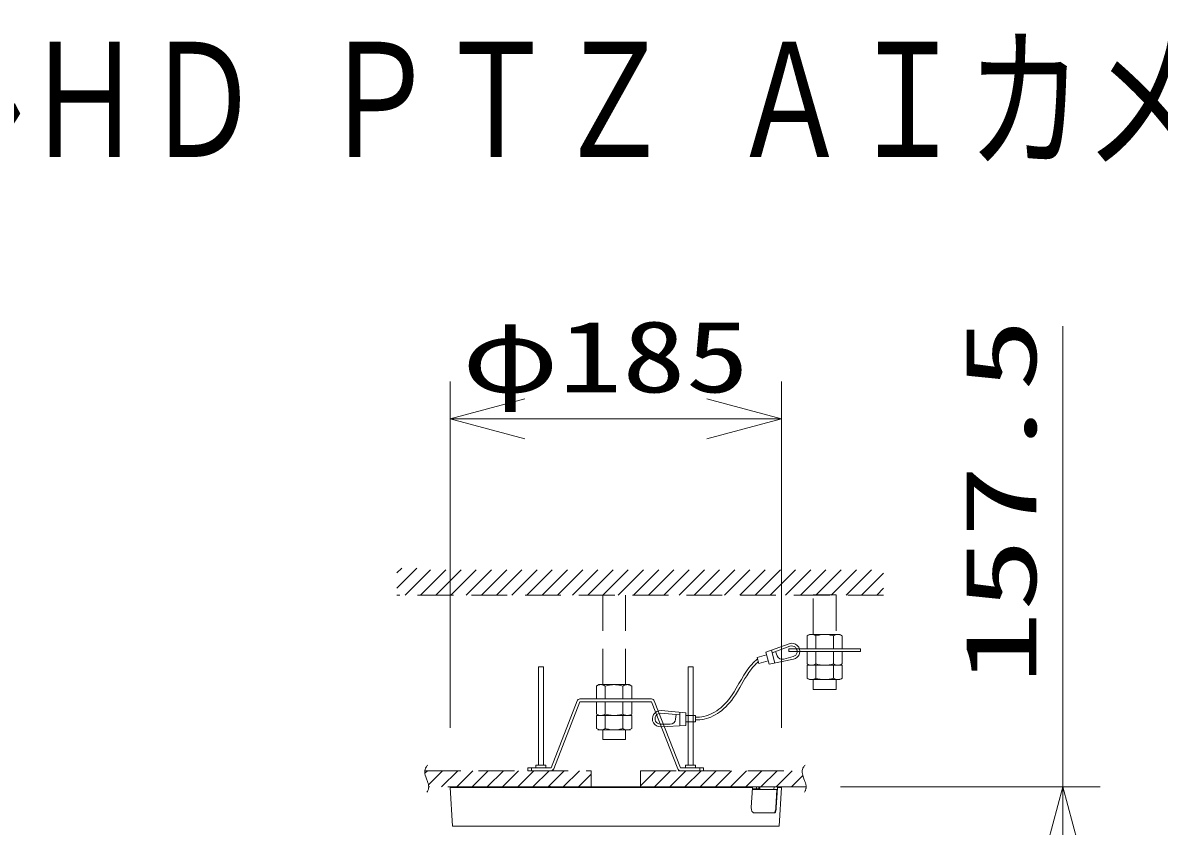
# Model space of a CAD drawing. Units: millimetres on the paper. Extents: x -62 to 65, y -59 to 59.
# Drawn here: x -19.86 to 18.2, y 32.39 to 59.29 of the extents above; entities that cross this region are included whole.
import ezdxf
from ezdxf.enums import TextEntityAlignment as Align

# ---------------------------------------------------------------- set-up
doc = ezdxf.new("R2010")
doc.units = ezdxf.units.MM
doc.linetypes.add('DASHED1', pattern=[1.8, 1.2, -0.6])
doc.layers.add('0-0_MOJI1', color=7, linetype='Continuous')
for name, color, linetype, lineweight in [('0-1_GAIKEI', 7, 'Continuous', 9), ('0-2_SUNPO', 7, 'Continuous', 9), ('0-3_0', 7, 'Continuous', 9)]:
    doc.layers.add(name, color=color, linetype=linetype, lineweight=lineweight)
doc.styles.add('ＭＳ ゴシック', font='')
doc.styles.get('ＭＳ ゴシック').set_extended_font_data('MS Gothic')

# ---------------------------------------------------------------- blocks, each defined once
blk = doc.blocks.new('_Open30')
at = {"layer": '0-3_0'}
blk.add_line((0, 0), (-1, 0), dxfattribs=at)
blk.add_lwpolyline([(-1, 0.2679), (0, 0), (-1, -0.2679)], dxfattribs=at)

msp = doc.modelspace()

# ---------------------------------------------------------------- linework, layer by layer
at = {"layer": '0-1_GAIKEI', "color": 134, "linetype": 'DASHED1'}
for p, q in [((-7.326, 40.364), (-6.655, 41.035)), ((-7.326, 40.873), (-7.164, 41.035)), ((-7.046, 40.135), (-6.146, 41.035)), ((-6.536, 40.135), (-5.636, 41.035)), ((-6.027, 40.135), (-5.127, 41.035)), ((-5.518, 40.135), (-4.618, 41.035)), ((-5.009, 40.135), (-4.109, 41.035)), ((-4.5, 40.135), (-3.6, 41.035)), ((-3.991, 40.135), (-3.091, 41.035)), ((-3.482, 40.135), (-2.582, 41.035)), ((-2.973, 40.135), (-2.073, 41.035)), ((-2.463, 40.135), (-1.563, 41.035)), ((-1.954, 40.135), (-1.054, 41.035)), ((-1.445, 40.135), (-0.545, 41.035)), ((-0.936, 40.135), (-0.036, 41.035)), ((-0.427, 40.135), (0.473, 41.035)), ((0.082, 40.135), (0.982, 41.035)), ((0.591, 40.135), (1.491, 41.035)), ((1.1, 40.135), (2, 41.035)), ((1.609, 40.135), (2.509, 41.035)), ((2.119, 40.135), (3.019, 41.035)), ((2.628, 40.135), (3.528, 41.035)), ((3.137, 40.135), (4.037, 41.035)), ((3.646, 40.135), (4.546, 41.035)), ((4.155, 40.135), (5.055, 41.035)), ((4.664, 40.135), (5.564, 41.035)), ((5.173, 40.135), (6.073, 41.035)), ((5.682, 40.135), (6.582, 41.035)), ((6.191, 40.135), (7.091, 41.035)), ((6.701, 40.135), (7.601, 41.035)), ((7.21, 40.135), (8.11, 41.035)), ((7.719, 40.135), (8.619, 41.035)), ((8.228, 40.135), (8.966, 40.872)), ((8.737, 40.135), (8.966, 40.363)), ((8.966, 40.135), (-7.326, 40.135)), ((-0.437, 40.135), (-0.437, 37.135)), ((0.328, 37.135), (0.328, 40.135)), ((6.613, 38.816), (6.613, 40.136)), ((7.378, 40.136), (6.613, 40.136)), ((7.378, 40.136), (7.378, 38.816)), ((6.485, 38.816), (6.407, 38.77)), ((6.407, 38.336), (6.407, 38.77)), ((6.701, 38.336), (6.701, 38.77)), ((7.29, 38.336), (7.29, 38.77)), ((7.584, 38.336), (7.584, 38.77)), ((6.407, 38.336), (7.584, 38.336)), ((6.407, 38.24), (6.407, 37.829)), ((6.701, 38.24), (6.701, 37.829)), ((7.29, 38.24), (7.29, 37.829)), ((7.584, 38.24), (7.584, 37.829)), ((6.485, 37.784), (6.407, 37.829)), ((6.407, 37.784), (6.407, 37.349)), ((6.407, 37.784), (7.584, 37.784)), ((6.701, 37.784), (6.701, 37.349)), ((7.29, 37.784), (7.29, 37.349)), ((7.505, 37.784), (7.584, 37.829)), ((7.584, 37.784), (7.584, 37.349)), ((6.485, 37.304), (6.407, 37.349)), ((6.613, 37.304), (6.613, 36.976)), ((-0.565, 37.135), (-0.644, 37.089)), ((-0.644, 36.655), (-0.644, 37.089)), ((0.455, 37.135), (-0.565, 37.135)), ((-0.349, 36.655), (-0.349, 37.089)), ((0.24, 36.655), (0.24, 37.089)), ((0.455, 37.135), (0.534, 37.089)), ((0.534, 36.655), (0.534, 37.089)), ((0.534, 36.655), (-0.644, 36.655)), ((-0.644, 36.559), (-0.644, 36.148)), ((-0.349, 36.559), (-0.349, 36.148)), ((0.24, 36.559), (0.24, 36.148)), ((0.534, 36.559), (0.534, 36.148)), ((-0.565, 36.103), (-0.644, 36.148)), ((-0.644, 36.103), (-0.644, 35.668)), ((0.534, 36.103), (-0.644, 36.103)), ((-0.349, 36.103), (-0.349, 35.668)), ((0.24, 36.103), (0.24, 35.668)), ((0.455, 36.103), (0.534, 36.148)), ((0.534, 36.103), (0.534, 35.668)), ((-0.565, 35.623), (-0.644, 35.668)), ((-0.156, 35.623), (-0.598, 35.623)), ((0.489, 35.623), (0.047, 35.623)), ((0.328, 35.623), (0.328, 35.294)), ((0.455, 35.623), (0.534, 35.668)), ((-6.391, 34.255), (-0.827, 34.255)), ((-6.391, 34.171), (-6.307, 34.255)), ((-6.27, 33.783), (-5.798, 34.255)), ((-5.829, 33.715), (-5.289, 34.255)), ((-5.32, 33.715), (-4.78, 34.255)), ((-4.811, 33.715), (-4.271, 34.255)), ((-4.301, 33.715), (-3.761, 34.255)), ((-3.792, 33.715), (-3.252, 34.255)), ((-3.283, 33.715), (-2.743, 34.255)), ((-2.774, 33.715), (-2.234, 34.255)), ((-2.265, 33.715), (-1.725, 34.255)), ((-1.756, 33.715), (-1.216, 34.255)), ((-0.827, 33.715), (-0.827, 34.255)), ((0.827, 34.255), (6.245, 34.255)), ((0.827, 34.255), (0.827, 33.715)), ((0.827, 33.752), (1.33, 34.255)), ((1.299, 33.715), (1.839, 34.255)), ((1.808, 33.715), (2.348, 34.255)), ((2.317, 33.715), (2.857, 34.255)), ((2.826, 33.715), (3.366, 34.255)), ((3.335, 33.715), (3.875, 34.255)), ((3.844, 33.715), (4.384, 34.255)), ((4.354, 33.715), (4.894, 34.255)), ((4.863, 33.715), (5.403, 34.255)), ((5.372, 33.715), (5.912, 34.255)), ((-1.247, 33.715), (-0.827, 34.134)), ((5.881, 33.715), (6.262, 34.096)), ((-0.827, 33.715), (-6.263, 33.715)), ((6.374, 33.715), (0.827, 33.715)), ((1.353, 33.715), (1.376, 33.715))]:
    msp.add_line(p, q, dxfattribs=at)
at = {"layer": '0-1_GAIKEI', "color": 4}
for p, q in [((5.803, 38.505), (5.023, 38.224)), ((5.023, 38.224), (5.133, 37.815)), ((5.21, 38.292), (5.327, 37.856)), ((5.834, 38.42), (5.234, 38.205)), ((5.408, 38.102), (5.353, 38.247)), ((5.631, 37.989), (5.944, 38.078)), ((8.195, 38.336), (5.795, 38.336)), ((5.795, 38.24), (5.795, 38.336)), ((5.795, 38.24), (8.195, 38.24)), ((8.195, 38.336), (8.195, 38.24)), ((-2.588, 37.735), (-2.588, 34.435)), ((-2.422, 37.735), (-2.588, 37.735)), ((-2.422, 34.435), (-2.422, 37.735)), ((2.588, 37.735), (2.422, 37.735)), ((2.422, 37.735), (2.422, 34.435)), ((2.588, 34.435), (2.588, 37.735)), ((5.133, 37.815), (5.95, 37.987)), ((-1.289, 36.594), (-2.166, 34.351)), ((-2.076, 34.316), (-1.2, 36.559)), ((1.2, 36.655), (-1.2, 36.655)), ((-1.2, 36.559), (1.2, 36.559)), ((1.2, 36.559), (2.076, 34.316)), ((2.166, 34.351), (1.289, 36.594)), ((1.511, 36.175), (2.147, 36.122)), ((1.519, 36.265), (2.345, 36.196)), ((2.147, 36.213), (2.147, 35.761)), ((2.345, 36.196), (2.345, 35.772)), ((1.819, 35.811), (1.494, 35.816)), ((2.345, 35.772), (1.511, 35.726)), ((2.006, 35.978), (2.021, 36.133)), ((-2.94, 34.351), (-2.94, 34.255)), ((-2.94, 34.351), (-2.82, 34.351)), ((-2.94, 34.255), (-2.1, 34.255)), ((-2.166, 34.351), (-2.82, 34.351)), ((-2.82, 34.351), (-2.82, 34.255)), ((-2.671, 34.351), (-2.671, 34.435)), ((-2.339, 34.435), (-2.671, 34.435)), ((-2.339, 34.351), (-2.339, 34.435)), ((-2.1, 34.255), (-2.1, 34.281)), ((2.82, 34.351), (2.166, 34.351)), ((2.339, 34.351), (2.339, 34.435)), ((2.671, 34.351), (2.671, 34.435)), ((2.94, 34.351), (2.82, 34.351)), ((2.94, 34.255), (2.82, 34.255)), ((2.94, 34.255), (2.94, 34.351)), ((5.068, 33.625), (4.574, 33.625)), ((4.575, 33.643), (4.83, 33.643)), ((4.71, 33.715), (4.71, 33.643)), ((4.791, 33.715), (4.791, 33.643)), ((4.821, 33.715), (4.821, 33.643)), ((4.83, 33.715), (4.83, 33.643)), ((5.395, 33.625), (5.068, 33.625)), ((5.298, 33.625), (5.303, 33.715)), ((5.36, 33.025), (5.395, 33.625)), ((5.377, 33.025), (5.415, 33.685)), ((5.415, 33.685), (5.415, 33.688)), ((4.627, 32.844), (4.631, 32.844)), ((5.041, 32.844), (4.631, 32.844)), ((5.041, 32.844), (5.325, 32.844)), ((5.308, 32.845), (5.325, 32.844)), ((5.36, 33.025), (5.377, 33.025)), ((5.47, 32.395), (-5.47, 32.395))]:
    msp.add_line(p, q, dxfattribs=at)
at = {"layer": '0-1_GAIKEI'}
for p, q in [((0, 33.688), (-5.548, 33.688)), ((-5.47, 32.395), (-5.548, 33.688)), ((-5.524, 33.715), (0, 33.715)), ((0, 33.715), (4.555, 33.715)), ((4.577, 33.688), (0, 33.688)), ((4.555, 33.715), (4.821, 33.715)), ((4.83, 33.715), (4.821, 33.715)), ((4.83, 33.715), (5.303, 33.715)), ((5.303, 33.715), (5.524, 33.715)), ((5.548, 33.688), (5.415, 33.688)), ((5.47, 32.395), (5.548, 33.688))]:
    msp.add_line(p, q, dxfattribs=at)
at = {"layer": '0-1_GAIKEI', "color": 134, "linetype": 'DASHED1'}
for points in [[(6.407, 38.77), (6.442, 38.789), (6.477, 38.803), (6.503, 38.81), (6.528, 38.814), (6.554, 38.816), (6.579, 38.814), (6.605, 38.81), (6.631, 38.803), (6.666, 38.789), (6.701, 38.77)], [(6.485, 38.816), (7.505, 38.816), (7.584, 38.77)], [(6.701, 38.77), (6.772, 38.789), (6.807, 38.796), (6.842, 38.803), (6.893, 38.81), (6.945, 38.814), (6.995, 38.816), (7.046, 38.814), (7.098, 38.81), (7.149, 38.803), (7.184, 38.796), (7.219, 38.789), (7.29, 38.77)], [(7.29, 38.77), (7.325, 38.789), (7.36, 38.803), (7.386, 38.81), (7.412, 38.814), (7.437, 38.816), (7.443, 38.816), (7.472, 38.813), (7.501, 38.807), (7.531, 38.797), (7.558, 38.785), (7.584, 38.77)], [(6.407, 37.829), (6.442, 37.811), (6.477, 37.797), (6.503, 37.79), (6.528, 37.785), (6.554, 37.784), (6.579, 37.785), (6.605, 37.79), (6.631, 37.797), (6.666, 37.811), (6.701, 37.829)], [(6.701, 37.829), (6.772, 37.811), (6.807, 37.803), (6.842, 37.797), (6.893, 37.79), (6.945, 37.785), (6.995, 37.784), (7.046, 37.785), (7.098, 37.79), (7.149, 37.797), (7.184, 37.803), (7.219, 37.811), (7.29, 37.829)], [(7.29, 37.829), (7.325, 37.811), (7.36, 37.797), (7.386, 37.79), (7.412, 37.785), (7.437, 37.784), (7.443, 37.784), (7.472, 37.787), (7.501, 37.793), (7.531, 37.803), (7.558, 37.815), (7.584, 37.829)], [(6.407, 37.349), (6.442, 37.331), (6.477, 37.317), (6.503, 37.31), (6.528, 37.305), (6.554, 37.304), (6.579, 37.305), (6.605, 37.31), (6.631, 37.317), (6.666, 37.331), (6.701, 37.349)], [(6.485, 37.304), (7.505, 37.304), (7.584, 37.349)], [(7.378, 37.304), (7.378, 36.976), (6.613, 36.976)], [(6.701, 37.349), (6.772, 37.331), (6.807, 37.323), (6.842, 37.317), (6.893, 37.31), (6.945, 37.305), (6.995, 37.304), (7.046, 37.305), (7.098, 37.31), (7.149, 37.317), (7.184, 37.323), (7.219, 37.331), (7.29, 37.349)], [(7.29, 37.349), (7.325, 37.331), (7.36, 37.317), (7.386, 37.31), (7.412, 37.305), (7.437, 37.304), (7.443, 37.304), (7.472, 37.307), (7.501, 37.313), (7.531, 37.323), (7.558, 37.335), (7.584, 37.349)], [(-0.349, 37.089), (-0.384, 37.108), (-0.42, 37.122), (-0.445, 37.129), (-0.471, 37.133), (-0.496, 37.135), (-0.502, 37.135), (-0.531, 37.132), (-0.561, 37.125), (-0.59, 37.115), (-0.617, 37.103), (-0.644, 37.089)], [(0.24, 37.089), (0.169, 37.108), (0.134, 37.115), (0.099, 37.122), (0.047, 37.129), (-0.004, 37.133), (-0.055, 37.135), (-0.106, 37.133), (-0.157, 37.129), (-0.208, 37.122), (-0.243, 37.115), (-0.278, 37.108), (-0.349, 37.089)], [(0.534, 37.089), (0.499, 37.108), (0.464, 37.122), (0.438, 37.129), (0.413, 37.133), (0.387, 37.135), (0.362, 37.133), (0.336, 37.129), (0.31, 37.122), (0.275, 37.108), (0.24, 37.089)], [(-0.349, 36.148), (-0.384, 36.13), (-0.42, 36.116), (-0.445, 36.108), (-0.471, 36.104), (-0.496, 36.103), (-0.502, 36.103), (-0.531, 36.105), (-0.561, 36.112), (-0.59, 36.122), (-0.617, 36.134), (-0.644, 36.148)], [(0.24, 36.148), (0.169, 36.13), (0.134, 36.122), (0.099, 36.116), (0.047, 36.108), (-0.004, 36.104), (-0.055, 36.103), (-0.106, 36.104), (-0.157, 36.108), (-0.208, 36.116), (-0.243, 36.122), (-0.278, 36.13), (-0.349, 36.148)], [(0.534, 36.148), (0.499, 36.13), (0.464, 36.116), (0.438, 36.108), (0.413, 36.104), (0.387, 36.103), (0.362, 36.104), (0.336, 36.108), (0.31, 36.116), (0.275, 36.13), (0.24, 36.148)], [(-0.349, 35.668), (-0.384, 35.65), (-0.42, 35.636), (-0.445, 35.628), (-0.471, 35.624), (-0.496, 35.623), (-0.502, 35.623), (-0.531, 35.625), (-0.561, 35.632), (-0.59, 35.642), (-0.617, 35.654), (-0.644, 35.668)], [(-0.437, 35.623), (-0.437, 35.294), (0.328, 35.294)], [(0.24, 35.668), (0.169, 35.65), (0.134, 35.642), (0.099, 35.636), (0.047, 35.628), (-0.004, 35.624), (-0.055, 35.623), (-0.106, 35.624), (-0.157, 35.628), (-0.208, 35.636), (-0.243, 35.642), (-0.278, 35.65), (-0.349, 35.668)], [(0.534, 35.668), (0.499, 35.65), (0.464, 35.636), (0.438, 35.628), (0.413, 35.624), (0.387, 35.623), (0.362, 35.624), (0.336, 35.628), (0.31, 35.636), (0.275, 35.65), (0.24, 35.668)], [(-6.295, 34.443), (-6.311, 34.424), (-6.326, 34.406), (-6.339, 34.388), (-6.35, 34.37), (-6.369, 34.335), (-6.382, 34.3), (-6.39, 34.264), (-6.394, 34.228), (-6.393, 34.19), (-6.388, 34.149), (-6.377, 34.103), (-6.36, 34.051), (-6.335, 33.983), (-6.301, 33.896), (-6.286, 33.852), (-6.274, 33.808), (-6.269, 33.783), (-6.266, 33.758), (-6.264, 33.736), (-6.263, 33.714), (-6.264, 33.694), (-6.266, 33.673), (-6.269, 33.654), (-6.274, 33.635), (-6.279, 33.616), (-6.286, 33.597), (-6.294, 33.578), (-6.304, 33.559), (-6.321, 33.531)], [(6.342, 34.443), (6.326, 34.424), (6.311, 34.406), (6.298, 34.388), (6.287, 34.37), (6.268, 34.335), (6.255, 34.3), (6.247, 34.264), (6.243, 34.228), (6.244, 34.19), (6.249, 34.149), (6.26, 34.103), (6.276, 34.051), (6.302, 33.983), (6.336, 33.896), (6.351, 33.852), (6.363, 33.808), (6.368, 33.783), (6.371, 33.758), (6.373, 33.736), (6.374, 33.714), (6.373, 33.694), (6.371, 33.673), (6.368, 33.654), (6.363, 33.635), (6.358, 33.616), (6.351, 33.597), (6.342, 33.578), (6.333, 33.559), (6.316, 33.531)]]:
    msp.add_lwpolyline(points, dxfattribs=at)
at = {"layer": '0-1_GAIKEI', "color": 4}
for points in [[(5.048, 38.131), (4.738, 38.048), (4.792, 37.848), (5.102, 37.931)], [(2.666, 35.953), (2.741, 35.952), (2.816, 35.957), (2.891, 35.966), (2.965, 35.981), (3.039, 36), (3.114, 36.023), (3.187, 36.052), (3.261, 36.086), (3.334, 36.125), (3.407, 36.169), (3.479, 36.218), (3.551, 36.272), (3.621, 36.332), (3.691, 36.396), (3.758, 36.466), (3.824, 36.54), (3.887, 36.618), (3.948, 36.703), (4.011, 36.796), (4.078, 36.904), (4.155, 37.036), (4.268, 37.236), (4.326, 37.336), (4.385, 37.434), (4.42, 37.489), (4.457, 37.542), (4.488, 37.587), (4.521, 37.632), (4.552, 37.67), (4.583, 37.709), (4.614, 37.743), (4.645, 37.777), (4.676, 37.808), (4.707, 37.839), (4.738, 37.867), (4.77, 37.895), (4.778, 37.901)], [(2.667, 36.043), (2.739, 36.043), (2.81, 36.048), (2.882, 36.057), (2.954, 36.071), (3.025, 36.09), (3.096, 36.114), (3.168, 36.142), (3.239, 36.176), (3.31, 36.215), (3.38, 36.259), (3.45, 36.309), (3.52, 36.364), (3.588, 36.424), (3.655, 36.489), (3.72, 36.559), (3.783, 36.634), (3.844, 36.712), (3.904, 36.799), (3.968, 36.898), (4.038, 37.015), (4.126, 37.17), (4.206, 37.31), (4.287, 37.448), (4.33, 37.516), (4.374, 37.583), (4.421, 37.649), (4.47, 37.713), (4.501, 37.751), (4.533, 37.789), (4.564, 37.824), (4.596, 37.857), (4.628, 37.889), (4.661, 37.919), (4.693, 37.948), (4.727, 37.976), (4.752, 37.996)], [(2.345, 36.1), (2.666, 36.1), (2.666, 35.892), (2.345, 35.892)], [(2.1, 34.281), (2.1, 34.255), (2.166, 34.255)], [(2.166, 34.255), (2.82, 34.255), (2.82, 34.351)], [(2.671, 34.435), (2.505, 34.435), (2.339, 34.435)], [(4.54, 33.025), (4.577, 33.685), (4.577, 33.688)], [(4.555, 33.715), (4.563, 33.713), (4.569, 33.709), (4.575, 33.701), (4.577, 33.692), (4.577, 33.688)], [(5.392, 33.715), (5.4, 33.713), (5.407, 33.709), (5.413, 33.701), (5.415, 33.692), (5.415, 33.688)], [(4.54, 33.025), (4.539, 32.997), (4.542, 32.963), (4.549, 32.931), (4.554, 32.916), (4.56, 32.902), (4.566, 32.89), (4.573, 32.879), (4.586, 32.864), (4.599, 32.854), (4.614, 32.847), (4.629, 32.844), (4.631, 32.844)], [(5.308, 32.845), (5.025, 32.845), (4.622, 32.845)], [(5.308, 32.845), (5.312, 32.845), (5.316, 32.847), (5.324, 32.855), (5.331, 32.868), (5.336, 32.882), (5.341, 32.898), (5.35, 32.935), (5.356, 32.976), (5.36, 33.025)], [(5.377, 33.025), (5.375, 32.996), (5.369, 32.944), (5.364, 32.919), (5.358, 32.897), (5.352, 32.878), (5.345, 32.863), (5.34, 32.855), (5.335, 32.849), (5.33, 32.845), (5.325, 32.844)]]:
    msp.add_lwpolyline(points, dxfattribs=at)
for centre, radius, start, end in [((5.895, 38.251), 0.27, 281.8661, 109.776), ((5.58, 38.167), 0.185, 200.5682, 285.8134), ((5.895, 38.251), 0.18, 285.8134, 109.776), ((-1.2, 36.559), 0.096, 90, 158.6629), ((1.2, 36.559), 0.096, 21.3366, 90), ((1.496, 35.996), 0.27, 85.224, 273.1339), ((1.496, 35.996), 0.18, 85.224, 269.1866), ((1.822, 35.996), 0.185, 269.1866, 354.4318), ((-2.166, 34.351), 0.096, 270, 338.6629), ((2.166, 34.351), 0.096, 201.3366, 270)]:
    msp.add_arc(centre, radius, start, end, dxfattribs=at)
at = {"layer": '0-1_GAIKEI'}
for centre, start, end in [((-5.524, 33.69), 90, 183.483), ((5.524, 33.69), 356.5165, 90)]:
    msp.add_arc(centre, 0.0247, start, end, dxfattribs=at)
at = {"layer": '0-1_GAIKEI', "color": 134, "linetype": 'DASHED1'}
for major_axis, start_param, end_param in [((0.06, 0), 0.440047, 2.701586), ((0.03, 0), 1.019573, 2.122054)]:
    msp.add_ellipse((-2.22, 33.708), major_axis=major_axis, ratio=0.258819, start_param=start_param, end_param=end_param, dxfattribs=at)
at = {"layer": '0-2_SUNPO'}
for p, q in [((14.966, 33.715), (14.966, 49.131)), ((-5.548, 35.688), (-5.548, 47.285)), ((5.548, 35.688), (5.548, 47.285)), ((-3.048, 46.035), (3.048, 46.035)), ((7.524, 33.715), (16.216, 33.715))]:
    msp.add_line(p, q, dxfattribs=at)

# ---------------------------------------------------------------- block references
at = {"layer": '0-2_SUNPO', "xscale": 2.5, "yscale": 2.5}
for p, rotation in [((-5.548, 46.035), 180), ((14.966, 33.715), 90)]:
    msp.add_blockref('_Open30', p, dxfattribs=dict(at, rotation=rotation))
msp.add_blockref('_Open30', (5.548, 46.035), dxfattribs=at)

# ---------------------------------------------------------------- texts
at = {"layer": '0-0_MOJI1', "style": 'ＭＳ ゴシック', "width": 0.75}
msp.add_text('屋内フルＨＤ ＰＴＺ ＡＩカメラ（天井直付金具付）', height=3.849, dxfattribs=at).set_placement((-35.5, 53.642), align=Align.BOTTOM_LEFT)
at = {"layer": '0-2_SUNPO', "style": 'ＭＳ ゴシック', "width": 1.3}
msp.add_text('φ185', height=2.405, dxfattribs=at).set_placement((-5.143, 46.197), align=Align.BOTTOM_LEFT)
at = {"layer": '0-2_SUNPO', "style": 'ＭＳ ゴシック', "width": 1.5}
msp.add_text('157.5', height=2.405, rotation=90, dxfattribs=at).set_placement((14.803, 37.137), align=Align.BOTTOM_LEFT)

doc.saveas('drawing.dxf')
